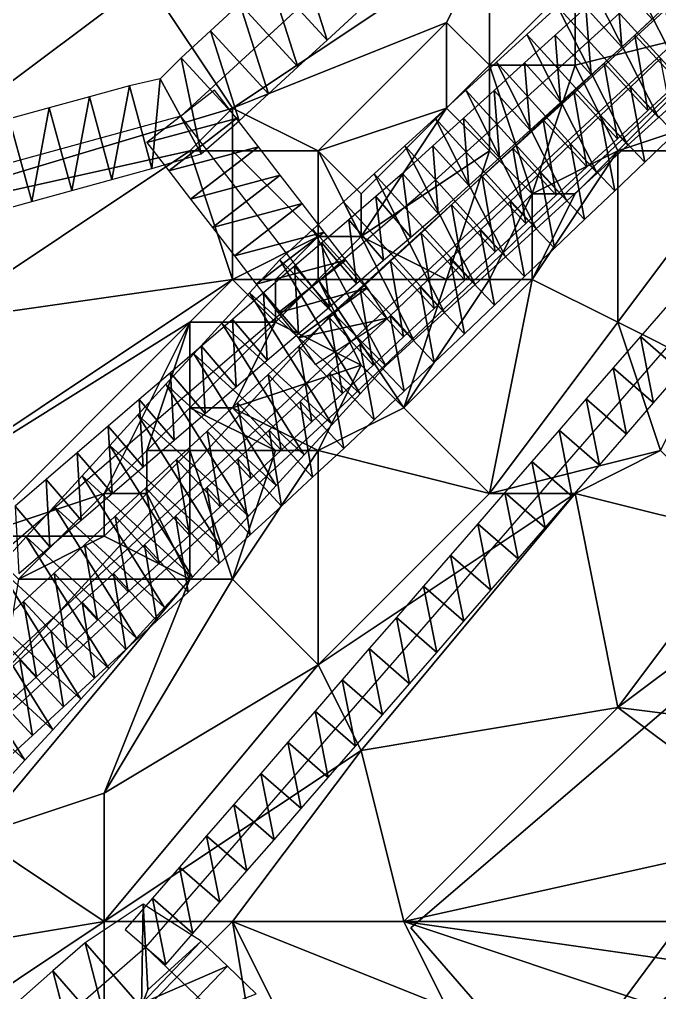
# Model space of a CAD drawing. Header units: metres. Extents: x -1103 to 901, y -902 to 905.
# Drawn here: x -507.96 to -478.05, y -71.31 to -25.86 of the extents above; entities that cross this region are included whole.
import ezdxf

# ---------------------------------------------------------------- set-up
doc = ezdxf.new("R2010")
doc.units = ezdxf.units.M
for name, color, linetype in [('OSM_BUILDING_FOOTPRINTS', 7, 'CONTINUOUS'), ('OSM_BUILDING_ROOFS', 1, 'CONTINUOUS'), ('OSM_BUILDING_WALLS', 8, 'CONTINUOUS'), ('OSM_PATH_AXES', 30, 'CONTINUOUS'), ('OSM_PATH_SURFACE', 30, 'CONTINUOUS'), ('OSM_ROAD_AXES', 2, 'CONTINUOUS'), ('OSM_ROAD_SURFACE', 9, 'CONTINUOUS'), ('OSM_TERRAIN', 3, 'CONTINUOUS'), ('OSM_WATER_SURFACE', 5, 'CONTINUOUS')]:
    doc.layers.add(name, color=color, linetype=linetype)

msp = doc.modelspace()

# ---------------------------------------------------------------- linework, layer by layer
at = {"layer": 'OSM_BUILDING_FOOTPRINTS'}
msp.add_polyline3d([(-489.668, -68.292, 6.195), (-455.523, -39.018, 6.195), (-448.814, -46.737, 6.195), (-482.958, -76.011, 6.195), (-489.668, -68.292, 6.195)], close=True, dxfattribs=at)
at = {"layer": 'OSM_BUILDING_ROOFS'}
for points in [[(-535.707, 2.64, 21.975), (-517.855, -27.794, 21.975), (-495.726, -8.894, 21.975)], [(-455.523, -39.018, 11.395), (-489.668, -68.292, 11.395), (-482.958, -76.011, 11.395)], [(-455.523, -39.018, 11.395), (-482.958, -76.011, 11.395), (-448.814, -46.737, 11.395)]]:
    msp.add_3dface(points, dxfattribs=at)
at = {"layer": 'OSM_BUILDING_WALLS'}
for points in [[(-517.855, -27.794, 13.575), (-495.726, -8.894, 13.575), (-495.726, -8.894, 21.975)], [(-517.855, -27.794, 13.575), (-495.726, -8.894, 21.975), (-517.855, -27.794, 21.975)], [(-455.523, -39.018, 6.195), (-489.668, -68.292, 6.195), (-489.668, -68.292, 11.395)], [(-455.523, -39.018, 6.195), (-489.668, -68.292, 11.395), (-455.523, -39.018, 11.395)], [(-482.958, -76.011, 6.195), (-448.814, -46.737, 6.195), (-448.814, -46.737, 11.395)], [(-482.958, -76.011, 6.195), (-448.814, -46.737, 11.395), (-482.958, -76.011, 11.395)], [(-489.668, -68.292, 6.195), (-482.958, -76.011, 6.195), (-482.958, -76.011, 11.395)], [(-489.668, -68.292, 6.195), (-482.958, -76.011, 11.395), (-489.668, -68.292, 11.395)]]:
    msp.add_3dface(points, dxfattribs=at)
at = {"layer": 'OSM_PATH_AXES'}
for points in [[(143.257, 186.653, 12.843), (122.354, 186.952, 13.89), (84.705, 186.211, 15.717), (44.536, 182.086, 15.402), (18.515, 175.528, 11.884), (-4.09, 169.722, 9.372), (-37.45, 160.588, 9.181), (-72.435, 150.867, 11.8), (-113.787, 139.675, 12.889), (-137.365, 132.929, 12.352), (-150.85, 129.069, 12.113), (-169.83, 122.589, 11.608), (-190.312, 116.042, 11.88), (-211.336, 108.455, 13.007), (-235.135, 97.739, 13.162), (-263.223, 83.904, 13.248), (-287.718, 73.188, 12.414), (-315.551, 58.8, 10.88), (-350.746, 39.148, 13.019), (-374.334, 32.003, 16.515), (-405.462, 18.047, 17.05), (-437.816, -4.37, 15.202), (-467.871, -29.828, 13.844), (-502.07, -69.187, 12.193)], [(-548.507, -72.528, 13.401), (-535.729, -72.074, 13.828), (-525.968, -64.333, 14.429), (-516.053, -57.012, 14.819), (-494.289, -38.333, 14.57), (-489.226, -33.987, 14.709), (-467.804, -14.567, 15.042), (-453.214, -0.566, 15.33), (-448.118, 4.189, 15.798), (-426.751, 23.709, 18.017), (-407.175, 38.263, 20.324), (-396.508, 48.05, 20.42), (-373.484, 68.111, 17.367), (-369.836, 66.994, 16.965), (-364.453, 59.153, 16.179), (-341.804, 70.058, 13.161)]]:
    msp.add_polyline3d(points, dxfattribs=at)
at = {"layer": 'OSM_PATH_SURFACE'}
for points in [[(-479.818, -27.145, 15.065), (-480.069, -23.998, 15.047), (-481.497, -25.293, 15.049)], [(-479.818, -27.145, 15.065), (-478.39, -25.85, 15.063), (-480.069, -23.998, 15.047)], [(-481.246, -28.439, 15.038), (-481.497, -25.293, 15.049), (-482.925, -26.587, 15.004)], [(-481.246, -28.439, 15.038), (-479.818, -27.145, 15.065), (-481.497, -25.293, 15.049)], [(-482.674, -29.734, 14.957), (-482.925, -26.587, 15.004), (-484.353, -27.882, 14.934)], [(-482.674, -29.734, 14.957), (-481.246, -28.439, 15.038), (-482.925, -26.587, 15.004)], [(-484.102, -31.029, 14.829), (-484.353, -27.882, 14.934), (-485.781, -29.176, 14.839)], [(-484.102, -31.029, 14.829), (-482.674, -29.734, 14.957), (-484.353, -27.882, 14.934)], [(-485.53, -32.323, 14.855), (-485.781, -29.176, 14.839), (-487.21, -30.471, 14.799)], [(-485.53, -32.323, 14.855), (-484.102, -31.029, 14.829), (-485.781, -29.176, 14.839)], [(-486.959, -33.618, 14.807), (-487.21, -30.471, 14.799), (-488.638, -31.766, 14.757)], [(-486.959, -33.618, 14.807), (-485.53, -32.323, 14.855), (-487.21, -30.471, 14.799)], [(-488.398, -34.923, 14.738), (-488.638, -31.766, 14.757), (-490.054, -33.05, 14.718)], [(-488.398, -34.923, 14.738), (-486.959, -33.618, 14.807), (-488.638, -31.766, 14.757)], [(-489.678, -36.022, 14.68), (-490.054, -33.05, 14.718), (-491.306, -34.125, 14.641)], [(-489.678, -36.022, 14.68), (-488.398, -34.923, 14.738), (-490.054, -33.05, 14.718)], [(-490.943, -37.108, 14.634), (-491.306, -34.125, 14.641), (-492.572, -35.211, 14.782)], [(-490.943, -37.108, 14.634), (-489.678, -36.022, 14.68), (-491.306, -34.125, 14.641)], [(-492.209, -38.195, 14.6), (-492.572, -35.211, 14.782), (-493.837, -36.298, 14.529)], [(-492.209, -38.195, 14.6), (-490.943, -37.108, 14.634), (-492.572, -35.211, 14.782)], [(-493.475, -39.281, 14.578), (-493.837, -36.298, 14.529), (-495.103, -37.384, 14.465)], [(-493.475, -39.281, 14.578), (-492.209, -38.195, 14.6), (-493.837, -36.298, 14.529)], [(-494.926, -40.527, 14.581), (-495.103, -37.384, 14.465), (-496.554, -38.629, 14.62)], [(-494.926, -40.527, 14.581), (-493.475, -39.281, 14.578), (-495.103, -37.384, 14.465)], [(-496.377, -41.772, 14.492), (-496.554, -38.629, 14.62), (-498.005, -39.875, 14.633)], [(-496.377, -41.772, 14.492), (-494.926, -40.527, 14.581), (-496.554, -38.629, 14.62)], [(-477.681, -39.213, 13.533), (-478.947, -40.67, 13.429), (-477.06, -42.31, 13.31)], [(-497.828, -43.017, 14.457), (-498.005, -39.875, 14.633), (-499.456, -41.12, 14.622)], [(-497.828, -43.017, 14.457), (-496.377, -41.772, 14.492), (-498.005, -39.875, 14.633)], [(-478.947, -40.67, 13.429), (-480.214, -42.128, 13.292), (-478.327, -43.768, 13.149)], [(-478.947, -40.67, 13.429), (-478.327, -43.768, 13.149), (-477.06, -42.31, 13.31)], [(-499.279, -44.262, 14.605), (-499.456, -41.12, 14.622), (-500.907, -42.365, 14.669)], [(-499.279, -44.262, 14.605), (-497.828, -43.017, 14.457), (-499.456, -41.12, 14.622)], [(-480.214, -42.128, 13.292), (-481.481, -43.586, 13.176), (-479.594, -45.226, 13.023)], [(-480.214, -42.128, 13.292), (-479.594, -45.226, 13.023), (-478.327, -43.768, 13.149)], [(-500.73, -45.508, 14.577), (-500.907, -42.365, 14.669), (-502.358, -43.61, 14.753)], [(-500.73, -45.508, 14.577), (-499.279, -44.262, 14.605), (-500.907, -42.365, 14.669)], [(-502.181, -46.753, 14.655), (-502.358, -43.61, 14.753), (-503.809, -44.856, 14.839)], [(-502.181, -46.753, 14.655), (-500.73, -45.508, 14.577), (-502.358, -43.61, 14.753)], [(-481.481, -43.586, 13.176), (-482.747, -45.044, 13.061), (-480.86, -46.683, 12.907)], [(-481.481, -43.586, 13.176), (-480.86, -46.683, 12.907), (-479.594, -45.226, 13.023)], [(-503.632, -47.998, 14.791), (-503.809, -44.856, 14.839), (-505.26, -46.101, 14.926)], [(-503.632, -47.998, 14.791), (-502.181, -46.753, 14.655), (-503.809, -44.856, 14.839)], [(-482.747, -45.044, 13.061), (-484.014, -46.501, 12.946), (-482.127, -48.141, 12.926)], [(-482.747, -45.044, 13.061), (-482.127, -48.141, 12.926), (-480.86, -46.683, 12.907)], [(-505.083, -49.243, 14.935), (-505.26, -46.101, 14.926), (-506.711, -47.346, 15.012)], [(-505.083, -49.243, 14.935), (-503.632, -47.998, 14.791), (-505.26, -46.101, 14.926)], [(-484.014, -46.501, 12.946), (-485.281, -47.959, 12.848), (-483.394, -49.599, 12.854)], [(-484.014, -46.501, 12.946), (-483.394, -49.599, 12.854), (-482.127, -48.141, 12.926)], [(-506.533, -50.489, 14.856), (-506.711, -47.346, 15.012), (-508.162, -48.592, 15.098)], [(-506.533, -50.489, 14.856), (-505.083, -49.243, 14.935), (-506.711, -47.346, 15.012)], [(-485.281, -47.959, 12.848), (-486.547, -49.417, 12.802), (-484.66, -51.057, 12.782)], [(-485.281, -47.959, 12.848), (-484.66, -51.057, 12.782), (-483.394, -49.599, 12.854)], [(-507.984, -51.734, 14.351), (-506.533, -50.489, 14.856), (-508.162, -48.592, 15.098)], [(-486.547, -49.417, 12.802), (-487.814, -50.875, 12.754), (-485.927, -52.514, 12.71)], [(-486.547, -49.417, 12.802), (-485.927, -52.514, 12.71), (-484.66, -51.057, 12.782)], [(-487.814, -50.875, 12.754), (-489.081, -52.332, 12.706), (-487.194, -53.972, 12.638)], [(-487.814, -50.875, 12.754), (-487.194, -53.972, 12.638), (-485.927, -52.514, 12.71)], [(-489.081, -52.332, 12.706), (-490.347, -53.79, 12.649), (-488.46, -55.43, 12.566)], [(-489.081, -52.332, 12.706), (-488.46, -55.43, 12.566), (-487.194, -53.972, 12.638)], [(-490.347, -53.79, 12.649), (-491.614, -55.248, 12.577), (-489.727, -56.888, 12.495)], [(-490.347, -53.79, 12.649), (-489.727, -56.888, 12.495), (-488.46, -55.43, 12.566)], [(-491.614, -55.248, 12.577), (-492.881, -56.706, 12.505), (-490.993, -58.345, 12.423)], [(-491.614, -55.248, 12.577), (-490.993, -58.345, 12.423), (-489.727, -56.888, 12.495)], [(-492.881, -56.706, 12.505), (-494.147, -58.163, 12.457), (-492.26, -59.803, 12.354)], [(-492.881, -56.706, 12.505), (-492.26, -59.803, 12.354), (-490.993, -58.345, 12.423)], [(-494.147, -58.163, 12.457), (-495.414, -59.621, 12.424), (-493.527, -61.261, 12.33)], [(-494.147, -58.163, 12.457), (-493.527, -61.261, 12.33), (-492.26, -59.803, 12.354)], [(-495.414, -59.621, 12.424), (-496.681, -61.079, 12.391), (-494.793, -62.719, 12.32)], [(-495.414, -59.621, 12.424), (-494.793, -62.719, 12.32), (-493.527, -61.261, 12.33)], [(-496.681, -61.079, 12.391), (-497.947, -62.537, 12.358), (-496.06, -64.176, 12.31)], [(-496.681, -61.079, 12.391), (-496.06, -64.176, 12.31), (-494.793, -62.719, 12.32)], [(-497.947, -62.537, 12.358), (-499.214, -63.994, 12.325), (-497.327, -65.634, 12.299)], [(-497.947, -62.537, 12.358), (-497.327, -65.634, 12.299), (-496.06, -64.176, 12.31)], [(-499.214, -63.994, 12.325), (-500.481, -65.452, 12.292), (-498.593, -67.092, 12.289)], [(-499.214, -63.994, 12.325), (-498.593, -67.092, 12.289), (-497.327, -65.634, 12.299)], [(-500.481, -65.452, 12.292), (-501.747, -66.91, 12.275), (-499.86, -68.55, 12.282)], [(-500.481, -65.452, 12.292), (-499.86, -68.55, 12.282), (-498.593, -67.092, 12.289)], [(-501.747, -66.91, 12.275), (-503.014, -68.368, 12.266), (-501.127, -70.007, 12.279)], [(-501.747, -66.91, 12.275), (-501.127, -70.007, 12.279), (-499.86, -68.55, 12.282)]]:
    msp.add_3dface(points, dxfattribs=at)
at = {"layer": 'OSM_ROAD_AXES'}
for points in [[(-695.409, -235.672, 11.147), (-620.454, -163.057, 12.954), (-614.419, -157.351, 13.238), (-570.89, -116.189, 10.758), (-535.419, -82.492, 12.654), (-529.87, -79.484, 12.674), (-493.316, -39.56, 14.48), (-451.887, -1.805, 15.322), (-428.862, 18.124, 17.338), (-402.908, 37.223, 20.81)], [(-548.728, -73.822, 13.299), (-543.334, -78.599, 13.019), (-529.87, -79.484, 12.674), (-512.737, -62.231, 13.919), (-493.825, -44.802, 14.011), (-465.726, -18.072, 15.007), (-446.603, -0.555, 15.633), (-429.713, 13.059, 17.176), (-414.227, 23.996, 18.467)], [(-417.997, 23.255, 18.52), (-448.416, -0.112, 15.565), (-451.08, -2.579, 15.323), (-492.454, -40.898, 14.363), (-515.335, -62.088, 13.903), (-523.293, -69.453, 13.515), (-529.87, -79.484, 12.674), (-535.419, -82.492, 12.654), (-540.515, -81.861, 12.862), (-546.34, -77.051, 12.996), (-553.105, -70.316, 14.11)], [(-461.681, 7.43, 15.481), (-472.193, -4.757, 15.634), (-483.976, -15.275, 15.769), (-500.424, -30.381, 15.708), (-515.39, -34.473, 15.973)], [(-492.454, -40.898, 14.363), (-493.316, -39.56, 14.48), (-494.289, -38.333, 14.57), (-500.424, -30.381, 15.708)], [(-529.87, -79.484, 12.674), (-525.183, -85.466, 12.285), (-520.143, -84.936, 12.026), (-502.07, -69.187, 12.193), (-498.4, -72.704, 11.908), (-496.09, -75.712, 11.571), (-493.68, -80.799, 11.168)]]:
    msp.add_polyline3d(points, dxfattribs=at)
at = {"layer": 'OSM_ROAD_SURFACE'}
for points in [[(-473.816, -26.524, 14.964), (-477.102, -20.048, 15.133), (-478.531, -21.35, 15.132)], [(-475.244, -27.826, 14.932), (-478.531, -21.35, 15.132), (-479.959, -22.652, 15.075)], [(-475.244, -27.826, 14.932), (-473.816, -26.524, 14.964), (-478.531, -21.35, 15.132)], [(-494.923, -22.614, 15.889), (-496.294, -23.873, 15.885), (-493.588, -26.819, 15.736)], [(-494.923, -22.614, 15.889), (-493.588, -26.819, 15.736), (-492.218, -25.56, 15.755)], [(-476.673, -29.128, 14.901), (-479.959, -22.652, 15.075), (-481.388, -23.954, 15.012)], [(-476.673, -29.128, 14.901), (-475.244, -27.826, 14.932), (-479.959, -22.652, 15.075)], [(-496.294, -23.873, 15.885), (-497.665, -25.132, 15.867), (-494.959, -28.078, 15.711)], [(-496.294, -23.873, 15.885), (-494.959, -28.078, 15.711), (-493.588, -26.819, 15.736)], [(-478.101, -30.43, 14.871), (-481.388, -23.954, 15.012), (-482.816, -25.256, 14.973)], [(-478.101, -30.43, 14.871), (-476.673, -29.128, 14.901), (-481.388, -23.954, 15.012)], [(-497.665, -25.132, 15.867), (-499.035, -26.391, 15.849), (-496.33, -29.337, 15.669)], [(-497.665, -25.132, 15.867), (-496.33, -29.337, 15.669), (-494.959, -28.078, 15.711)], [(-479.53, -31.732, 14.841), (-482.816, -25.256, 14.973), (-484.245, -26.558, 14.903)], [(-479.53, -31.732, 14.841), (-478.101, -30.43, 14.871), (-482.816, -25.256, 14.973)], [(-477.78, -25.263, 15.032), (-479.206, -26.584, 15.034), (-477.168, -28.785, 14.961)], [(-499.035, -26.391, 15.849), (-500.406, -27.65, 15.837), (-497.7, -30.595, 15.559)], [(-499.035, -26.391, 15.849), (-497.7, -30.595, 15.559), (-496.33, -29.337, 15.669)], [(-480.958, -33.034, 14.64), (-484.245, -26.558, 14.903), (-485.674, -27.86, 14.833)], [(-480.958, -33.034, 14.64), (-479.53, -31.732, 14.841), (-484.245, -26.558, 14.903)], [(-479.206, -26.584, 15.034), (-480.633, -27.906, 15.024), (-478.594, -30.107, 14.918)], [(-479.206, -26.584, 15.034), (-478.594, -30.107, 14.918), (-477.168, -28.785, 14.961)], [(-500.406, -27.65, 15.837), (-501.382, -28.626, 15.834), (-499.465, -32.137, 15.56)], [(-500.406, -27.65, 15.837), (-499.465, -32.137, 15.56), (-497.7, -30.595, 15.559)], [(-477.337, -31.188, 14.685), (-477.999, -27.678, 15.013), (-479.404, -29.014, 14.969)], [(-482.387, -34.336, 14.406), (-485.674, -27.86, 14.833), (-487.102, -29.162, 14.758)], [(-482.387, -34.336, 14.406), (-480.958, -33.034, 14.64), (-485.674, -27.86, 14.833)], [(-480.633, -27.906, 15.024), (-482.06, -29.227, 14.966), (-480.021, -31.428, 14.876)], [(-480.633, -27.906, 15.024), (-480.021, -31.428, 14.876), (-478.594, -30.107, 14.918)], [(-501.382, -28.626, 15.834), (-502.822, -28.964, 15.861), (-501.767, -32.822, 15.728)], [(-501.382, -28.626, 15.834), (-501.767, -32.822, 15.728), (-499.465, -32.137, 15.56)], [(-502.822, -28.964, 15.861), (-504.693, -29.475, 15.894), (-503.638, -33.334, 15.765)], [(-502.822, -28.964, 15.861), (-503.638, -33.334, 15.765), (-501.767, -32.822, 15.728)], [(-478.741, -32.524, 14.579), (-479.404, -29.014, 14.969), (-480.809, -30.351, 14.926)], [(-478.741, -32.524, 14.579), (-477.337, -31.188, 14.685), (-479.404, -29.014, 14.969)], [(-504.693, -29.475, 15.894), (-506.564, -29.987, 15.927), (-505.509, -33.845, 15.801)], [(-504.693, -29.475, 15.894), (-505.509, -33.845, 15.801), (-503.638, -33.334, 15.765)], [(-497.818, -30.485, 15.588), (-498.84, -29.16, 15.753), (-502.007, -31.603, 15.761)], [(-483.816, -35.638, 14.473), (-487.102, -29.162, 14.758), (-488.531, -30.464, 14.697)], [(-483.816, -35.638, 14.473), (-482.387, -34.336, 14.406), (-487.102, -29.162, 14.758)], [(-482.06, -29.227, 14.966), (-483.486, -30.548, 14.851), (-481.448, -32.749, 14.783)], [(-482.06, -29.227, 14.966), (-481.448, -32.749, 14.783), (-480.021, -31.428, 14.876)], [(-506.564, -29.987, 15.927), (-508.434, -30.498, 15.96), (-507.38, -34.357, 15.838)], [(-506.564, -29.987, 15.927), (-507.38, -34.357, 15.838), (-505.509, -33.845, 15.801)], [(-480.146, -33.861, 14.54), (-480.809, -30.351, 14.926), (-482.214, -31.687, 14.835)], [(-480.146, -33.861, 14.54), (-478.741, -32.524, 14.579), (-480.809, -30.351, 14.926)], [(-508.434, -30.498, 15.96), (-509.25, -34.868, 15.875), (-507.38, -34.357, 15.838)], [(-497.818, -30.485, 15.588), (-502.007, -31.603, 15.761), (-500.985, -32.928, 15.684)], [(-496.795, -31.81, 15.255), (-497.818, -30.485, 15.588), (-500.985, -32.928, 15.684)], [(-485.244, -36.94, 14.323), (-488.531, -30.464, 14.697), (-489.959, -31.766, 14.65)], [(-485.244, -36.94, 14.323), (-483.816, -35.638, 14.473), (-488.531, -30.464, 14.697)], [(-483.486, -30.548, 14.851), (-484.913, -31.87, 14.754), (-482.875, -34.071, 14.51)], [(-483.486, -30.548, 14.851), (-482.875, -34.071, 14.51), (-481.448, -32.749, 14.783)], [(-496.795, -31.81, 15.255), (-500.985, -32.928, 15.684), (-499.962, -34.254, 15.452)], [(-495.773, -33.135, 14.993), (-496.795, -31.81, 15.255), (-499.962, -34.254, 15.452)], [(-486.673, -38.241, 14.258), (-489.959, -31.766, 14.65), (-491.388, -33.068, 14.603)], [(-486.673, -38.241, 14.258), (-485.244, -36.94, 14.323), (-489.959, -31.766, 14.65)], [(-481.551, -35.197, 14.458), (-482.214, -31.687, 14.835), (-483.619, -33.024, 14.744)], [(-481.551, -35.197, 14.458), (-480.146, -33.861, 14.54), (-482.214, -31.687, 14.835)], [(-484.913, -31.87, 14.754), (-486.34, -33.191, 14.798), (-484.301, -35.392, 14.522)], [(-484.913, -31.87, 14.754), (-484.301, -35.392, 14.522), (-482.875, -34.071, 14.51)], [(-495.773, -33.135, 14.993), (-499.962, -34.254, 15.452), (-498.94, -35.579, 15.22)], [(-494.75, -34.461, 14.743), (-495.773, -33.135, 14.993), (-498.94, -35.579, 15.22)], [(-488.101, -39.543, 14.297), (-491.388, -33.068, 14.603), (-492.816, -34.37, 14.877)], [(-488.101, -39.543, 14.297), (-486.673, -38.241, 14.258), (-491.388, -33.068, 14.603)], [(-482.956, -36.534, 14.377), (-483.619, -33.024, 14.744), (-485.024, -34.36, 14.687)], [(-482.956, -36.534, 14.377), (-481.551, -35.197, 14.458), (-483.619, -33.024, 14.744)], [(-486.34, -33.191, 14.798), (-487.766, -34.512, 14.728), (-485.728, -36.713, 14.406)], [(-486.34, -33.191, 14.798), (-485.728, -36.713, 14.406), (-484.301, -35.392, 14.522)], [(-494.75, -34.461, 14.743), (-498.94, -35.579, 15.22), (-497.917, -36.904, 14.931)], [(-493.728, -35.786, 14.525), (-494.75, -34.461, 14.743), (-497.917, -36.904, 14.931)], [(-489.53, -40.845, 14.251), (-492.816, -34.37, 14.877), (-494.245, -35.671, 14.519)], [(-489.53, -40.845, 14.251), (-488.101, -39.543, 14.297), (-492.816, -34.37, 14.877)], [(-487.766, -34.512, 14.728), (-489.193, -35.834, 14.657), (-487.155, -38.035, 14.367)], [(-487.766, -34.512, 14.728), (-487.155, -38.035, 14.367), (-485.728, -36.713, 14.406)], [(-484.361, -37.87, 14.238), (-485.024, -34.36, 14.687), (-486.429, -35.697, 14.63)], [(-484.361, -37.87, 14.238), (-482.956, -36.534, 14.377), (-485.024, -34.36, 14.687)], [(-493.728, -35.786, 14.525), (-497.917, -36.904, 14.931), (-496.895, -38.229, 14.628)], [(-492.713, -37.101, 14.637), (-493.728, -35.786, 14.525), (-496.895, -38.229, 14.628)], [(-490.844, -42.038, 14.155), (-494.245, -35.671, 14.519), (-495.788, -37.083, 14.591)], [(-490.844, -42.038, 14.155), (-489.53, -40.845, 14.251), (-494.245, -35.671, 14.519)], [(-489.193, -35.834, 14.657), (-490.62, -37.155, 14.596), (-488.581, -39.356, 14.384)], [(-489.193, -35.834, 14.657), (-488.581, -39.356, 14.384), (-487.155, -38.035, 14.367)], [(-485.766, -39.207, 14.16), (-486.429, -35.697, 14.63), (-487.834, -37.033, 14.57)], [(-485.766, -39.207, 14.16), (-484.361, -37.87, 14.238), (-486.429, -35.697, 14.63)], [(-492.04, -43.35, 14.175), (-495.788, -37.083, 14.591), (-497.203, -38.623, 14.753)], [(-492.713, -37.101, 14.637), (-496.895, -38.229, 14.628), (-495.865, -39.564, 14.58)], [(-491.689, -38.397, 14.539), (-492.713, -37.101, 14.637), (-495.865, -39.564, 14.58)], [(-492.04, -43.35, 14.175), (-490.844, -42.038, 14.155), (-495.788, -37.083, 14.591)], [(-490.62, -37.155, 14.596), (-492.046, -38.477, 14.538), (-490.008, -40.678, 14.277)], [(-490.62, -37.155, 14.596), (-490.008, -40.678, 14.277), (-488.581, -39.356, 14.384)], [(-487.171, -40.543, 14.093), (-487.834, -37.033, 14.57), (-489.239, -38.37, 14.497)], [(-487.171, -40.543, 14.093), (-485.766, -39.207, 14.16), (-487.834, -37.033, 14.57)], [(-493.346, -44.776, 14.049), (-497.203, -38.623, 14.753), (-498.508, -40.048, 14.578)], [(-493.346, -44.776, 14.049), (-492.04, -43.35, 14.175), (-497.203, -38.623, 14.753)], [(-491.689, -38.397, 14.539), (-495.865, -39.564, 14.58), (-494.943, -40.724, 14.534)], [(-490.773, -39.815, 14.379), (-491.689, -38.397, 14.539), (-494.943, -40.724, 14.534)], [(-492.046, -38.477, 14.538), (-493.473, -39.798, 14.526), (-491.435, -41.999, 14.199)], [(-492.046, -38.477, 14.538), (-491.435, -41.999, 14.199), (-490.008, -40.678, 14.277)], [(-488.576, -41.88, 14.027), (-489.239, -38.37, 14.497), (-490.644, -39.706, 14.387)], [(-488.576, -41.88, 14.027), (-487.171, -40.543, 14.093), (-489.239, -38.37, 14.497)], [(-490.773, -39.815, 14.379), (-494.943, -40.724, 14.534), (-494.135, -41.982, 14.41)], [(-493.473, -39.798, 14.526), (-494.903, -41.122, 14.498), (-492.865, -43.323, 14.227)], [(-493.473, -39.798, 14.526), (-492.865, -43.323, 14.227), (-491.435, -41.999, 14.199)], [(-489.981, -43.216, 14.019), (-490.644, -39.706, 14.387), (-492.049, -41.042, 14.301)], [(-489.981, -43.216, 14.019), (-488.576, -41.88, 14.027), (-490.644, -39.706, 14.387)], [(-494.651, -46.201, 14.007), (-498.508, -40.048, 14.578), (-499.814, -41.474, 14.595)], [(-494.651, -46.201, 14.007), (-493.346, -44.776, 14.049), (-498.508, -40.048, 14.578)], [(-494.903, -41.122, 14.498), (-496.333, -42.447, 14.401), (-494.295, -44.648, 14.095)], [(-494.903, -41.122, 14.498), (-494.295, -44.648, 14.095), (-492.865, -43.323, 14.227)], [(-491.386, -44.553, 13.951), (-492.049, -41.042, 14.301), (-493.453, -42.379, 14.364)], [(-491.386, -44.553, 13.951), (-489.981, -43.216, 14.019), (-492.049, -41.042, 14.301)], [(-495.957, -47.627, 14.047), (-499.814, -41.474, 14.595), (-501.12, -42.9, 14.659)], [(-495.957, -47.627, 14.047), (-494.651, -46.201, 14.007), (-499.814, -41.474, 14.595)], [(-496.333, -42.447, 14.401), (-497.763, -43.771, 14.305), (-495.725, -45.972, 14.242)], [(-496.333, -42.447, 14.401), (-495.725, -45.972, 14.242), (-494.295, -44.648, 14.095)], [(-492.799, -45.897, 13.822), (-493.453, -42.379, 14.364), (-494.85, -43.707, 14.235)], [(-492.799, -45.897, 13.822), (-491.386, -44.553, 13.951), (-493.453, -42.379, 14.364)], [(-497.262, -49.053, 14.038), (-501.12, -42.9, 14.659), (-502.425, -44.326, 14.739)], [(-497.262, -49.053, 14.038), (-495.957, -47.627, 14.047), (-501.12, -42.9, 14.659)], [(-497.763, -43.771, 14.305), (-499.193, -45.095, 14.454), (-497.155, -47.296, 14.186)], [(-497.763, -43.771, 14.305), (-497.155, -47.296, 14.186), (-495.725, -45.972, 14.242)], [(-494.263, -47.246, 13.782), (-494.85, -43.707, 14.235), (-496.296, -45.04, 14.165)], [(-494.263, -47.246, 13.782), (-492.799, -45.897, 13.822), (-494.85, -43.707, 14.235)], [(-498.568, -50.479, 13.925), (-502.425, -44.326, 14.739), (-503.731, -45.752, 14.822)], [(-498.568, -50.479, 13.925), (-497.262, -49.053, 14.038), (-502.425, -44.326, 14.739)], [(-499.193, -45.095, 14.454), (-500.623, -46.42, 14.321), (-498.585, -48.621, 14.066)], [(-499.193, -45.095, 14.454), (-498.585, -48.621, 14.066), (-497.155, -47.296, 14.186)], [(-495.718, -48.587, 13.855), (-496.296, -45.04, 14.165), (-497.751, -46.381, 14.259)], [(-495.718, -48.587, 13.855), (-494.263, -47.246, 13.782), (-496.296, -45.04, 14.165)], [(-499.873, -51.905, 14.234), (-503.731, -45.752, 14.822), (-505.036, -47.178, 14.905)], [(-499.873, -51.905, 14.234), (-498.568, -50.479, 13.925), (-503.731, -45.752, 14.822)], [(-500.623, -46.42, 14.321), (-502.053, -47.744, 14.334), (-500.015, -49.945, 14.268)], [(-500.623, -46.42, 14.321), (-500.015, -49.945, 14.268), (-498.585, -48.621, 14.066)], [(-497.172, -49.927, 13.937), (-497.751, -46.381, 14.259), (-499.205, -47.721, 14.137)], [(-497.172, -49.927, 13.937), (-495.718, -48.587, 13.855), (-497.751, -46.381, 14.259)], [(-501.179, -53.331, 14.228), (-505.036, -47.178, 14.905), (-506.342, -48.603, 14.989)], [(-501.179, -53.331, 14.228), (-499.873, -51.905, 14.234), (-505.036, -47.178, 14.905)], [(-498.627, -51.268, 13.938), (-499.205, -47.721, 14.137), (-500.66, -49.062, 14.264)], [(-498.627, -51.268, 13.938), (-497.172, -49.927, 13.937), (-499.205, -47.721, 14.137)], [(-502.053, -47.744, 14.334), (-503.483, -49.068, 14.374), (-501.445, -51.269, 14.255)], [(-502.053, -47.744, 14.334), (-501.445, -51.269, 14.255), (-500.015, -49.945, 14.268)], [(-502.484, -54.756, 14.189), (-506.342, -48.603, 14.989), (-507.647, -50.029, 15.074)], [(-502.484, -54.756, 14.189), (-501.179, -53.331, 14.228), (-506.342, -48.603, 14.989)], [(-503.483, -49.068, 14.374), (-504.914, -50.392, 14.282), (-502.875, -52.594, 14.23)], [(-503.483, -49.068, 14.374), (-502.875, -52.594, 14.23), (-501.445, -51.269, 14.255)], [(-500.082, -52.609, 14.157), (-500.66, -49.062, 14.264), (-502.115, -50.403, 14.251)], [(-500.082, -52.609, 14.157), (-498.627, -51.268, 13.938), (-500.66, -49.062, 14.264)], [(-503.79, -56.182, 14.149), (-507.647, -50.029, 15.074), (-508.953, -51.455, 14.668)], [(-503.79, -56.182, 14.149), (-502.484, -54.756, 14.189), (-507.647, -50.029, 15.074)], [(-504.914, -50.392, 14.282), (-506.344, -51.717, 14.216), (-504.305, -53.918, 14.192)], [(-504.914, -50.392, 14.282), (-504.305, -53.918, 14.192), (-502.875, -52.594, 14.23)], [(-501.537, -53.95, 14.194), (-502.115, -50.403, 14.251), (-503.57, -51.743, 14.237)], [(-501.537, -53.95, 14.194), (-500.082, -52.609, 14.157), (-502.115, -50.403, 14.251)], [(-505.095, -57.608, 14.11), (-508.953, -51.455, 14.668), (-510.258, -52.881, 14.743)], [(-505.095, -57.608, 14.11), (-503.79, -56.182, 14.149), (-508.953, -51.455, 14.668)], [(-506.344, -51.717, 14.216), (-507.774, -53.041, 14.183), (-505.735, -55.242, 14.153)], [(-506.344, -51.717, 14.216), (-505.735, -55.242, 14.153), (-504.305, -53.918, 14.192)], [(-502.992, -55.29, 14.174), (-503.57, -51.743, 14.237), (-505.025, -53.084, 14.203)], [(-502.992, -55.29, 14.174), (-501.537, -53.95, 14.194), (-503.57, -51.743, 14.237)], [(-506.401, -59.034, 14.07), (-510.258, -52.881, 14.743), (-511.564, -54.307, 14.787)], [(-506.401, -59.034, 14.07), (-505.095, -57.608, 14.11), (-510.258, -52.881, 14.743)], [(-507.774, -53.041, 14.183), (-509.204, -54.365, 14.161), (-507.165, -56.567, 14.115)], [(-507.774, -53.041, 14.183), (-507.165, -56.567, 14.115), (-505.735, -55.242, 14.153)], [(-504.447, -56.631, 14.135), (-505.025, -53.084, 14.203), (-506.48, -54.425, 14.164)], [(-504.447, -56.631, 14.135), (-502.992, -55.29, 14.174), (-505.025, -53.084, 14.203)], [(-507.706, -60.46, 14.031), (-511.564, -54.307, 14.787), (-512.869, -55.733, 14.536)], [(-507.706, -60.46, 14.031), (-506.401, -59.034, 14.07), (-511.564, -54.307, 14.787)], [(-509.204, -54.365, 14.161), (-508.595, -57.891, 14.077), (-507.165, -56.567, 14.115)], [(-505.901, -57.972, 14.096), (-506.48, -54.425, 14.164), (-507.934, -55.766, 14.126)], [(-505.901, -57.972, 14.096), (-504.447, -56.631, 14.135), (-506.48, -54.425, 14.164)], [(-509.012, -61.886, 13.991), (-507.706, -60.46, 14.031), (-512.869, -55.733, 14.536)], [(-507.356, -59.312, 14.057), (-507.934, -55.766, 14.126), (-509.389, -57.106, 14.098)], [(-507.356, -59.312, 14.057), (-505.901, -57.972, 14.096), (-507.934, -55.766, 14.126)], [(-508.811, -60.653, 14.018), (-507.356, -59.312, 14.057), (-509.389, -57.106, 14.098)], [(-502.262, -72.008, 12.248), (-502.173, -67.19, 12.242), (-504.89, -68.992, 12.263)], [(-502.262, -72.008, 12.248), (-501.968, -71.185, 12.248), (-502.173, -67.19, 12.242)], [(-501.968, -71.185, 12.248), (-499.463, -68.916, 12.254), (-502.173, -67.19, 12.242)], [(-503.769, -73.32, 12.244), (-504.89, -68.992, 12.263), (-506.396, -70.304, 12.316)], [(-503.769, -73.32, 12.244), (-502.262, -72.008, 12.248), (-504.89, -68.992, 12.263)], [(-501.968, -71.185, 12.248), (-502.231, -71.804, 12.248), (-499.463, -68.916, 12.254)], [(-502.231, -71.804, 12.248), (-498.24, -70.088, 12.13), (-499.463, -68.916, 12.254)], [(-505.275, -74.632, 12.236), (-506.396, -70.304, 12.316), (-507.902, -71.617, 12.369)], [(-505.275, -74.632, 12.236), (-503.769, -73.32, 12.244), (-506.396, -70.304, 12.316)], [(-502.231, -71.804, 12.248), (-501.008, -72.976, 12.114), (-498.24, -70.088, 12.13)], [(-501.008, -72.976, 12.114), (-496.906, -71.376, 11.974), (-498.24, -70.088, 12.13)]]:
    msp.add_3dface(points, dxfattribs=at)
at = {"layer": 'OSM_TERRAIN'}
for points in [[(-546, -30, 15.788), (-500, -6, 16), (-548, -8, 15.931)], [(-518, -36, 15.995), (-500, -6, 16), (-546, -30, 15.788)], [(-518, -36, 15.995), (-502, -24, 15.934), (-500, -6, 16)], [(-498, -30, 15.657), (-486, -22, 15.714), (-502, -24, 15.934)], [(-498, -30, 15.657), (-488, -26, 15.435), (-486, -22, 15.714)], [(-488, -26, 15.435), (-486, -28, 14.766), (-486, -22, 15.714)], [(-486, -28, 14.766), (-482, -24, 14.96), (-486, -22, 15.714)], [(-482, -24, 14.96), (-474, -26, 14.999), (-478, -22, 14.966)], [(-518, -36, 15.995), (-498, -30, 15.657), (-502, -24, 15.934)], [(-482, -28, 14.982), (-482, -24, 14.96), (-486, -28, 14.766)], [(-482, -28, 14.982), (-474, -26, 14.999), (-482, -24, 14.96)], [(-494, -32, 15.126), (-488, -26, 15.435), (-498, -30, 15.657)], [(-494, -32, 15.126), (-488, -30, 14.66), (-488, -26, 15.435)], [(-488, -30, 14.66), (-486, -28, 14.766), (-488, -26, 15.435)], [(-482, -28, 14.982), (-480, -32, 14.802), (-474, -26, 14.999)], [(-474, -30, 14.472), (-474, -26, 14.999), (-480, -32, 14.802)], [(-486, -32, 14.82), (-486, -28, 14.766), (-488, -30, 14.66)], [(-486, -32, 14.82), (-484, -34, 14.637), (-486, -28, 14.766)], [(-486, -28, 14.766), (-484, -34, 14.637), (-482, -28, 14.982)], [(-484, -34, 14.637), (-480, -32, 14.802), (-482, -28, 14.982)], [(-500, -32, 15.643), (-498, -30, 15.657), (-518, -36, 15.995)], [(-500, -32, 15.643), (-498, -32, 15.173), (-498, -30, 15.657)], [(-498, -32, 15.173), (-494, -32, 15.126), (-498, -30, 15.657)], [(-492, -34, 14.461), (-488, -30, 14.66), (-494, -32, 15.126)], [(-492, -36, 14.621), (-488, -30, 14.66), (-492, -34, 14.461)], [(-492, -36, 14.621), (-486, -32, 14.82), (-488, -30, 14.66)], [(-480, -32, 14.802), (-474, -32, 13.939), (-474, -30, 14.472)], [(-512, -40, 15.881), (-500, -32, 15.643), (-518, -36, 15.995)], [(-512, -40, 15.881), (-498, -38, 14.829), (-500, -32, 15.643)], [(-498, -38, 14.829), (-498, -32, 15.173), (-500, -32, 15.643)], [(-498, -38, 14.829), (-494, -36, 14.407), (-498, -32, 15.173)], [(-498, -32, 15.173), (-494, -36, 14.407), (-494, -32, 15.126)], [(-494, -36, 14.407), (-492, -36, 14.621), (-494, -32, 15.126)], [(-492, -36, 14.621), (-492, -34, 14.461), (-494, -32, 15.126)], [(-492, -36, 14.621), (-488, -38, 14.461), (-486, -32, 14.82)], [(-488, -38, 14.461), (-484, -34, 14.637), (-486, -32, 14.82)], [(-480, -40, 13.392), (-480, -32, 14.802), (-484, -38, 14.182)], [(-484, -38, 14.182), (-480, -32, 14.802), (-482, -34, 14.336)], [(-482, -34, 14.336), (-480, -32, 14.802), (-484, -34, 14.637)], [(-480, -40, 13.392), (-476, -42, 13.279), (-474, -32, 13.939)], [(-480, -40, 13.392), (-474, -32, 13.939), (-480, -32, 14.802)], [(-486, -38, 14.133), (-484, -34, 14.637), (-488, -38, 14.461)], [(-486, -38, 14.133), (-484, -38, 14.182), (-484, -34, 14.637)], [(-484, -38, 14.182), (-482, -34, 14.336), (-484, -34, 14.637)], [(-498, -38, 14.829), (-496, -38, 14.325), (-494, -36, 14.407)], [(-496, -38, 14.325), (-494, -38, 14.573), (-494, -36, 14.407)], [(-494, -38, 14.573), (-492, -36, 14.621), (-494, -36, 14.407)], [(-494, -38, 14.573), (-488, -38, 14.461), (-492, -36, 14.621)], [(-516, -50, 15.59), (-498, -38, 14.829), (-512, -40, 15.881)], [(-516, -50, 15.59), (-500, -40, 14.504), (-498, -38, 14.829)], [(-500, -40, 14.504), (-496, -40, 14.565), (-498, -38, 14.829)], [(-496, -40, 14.565), (-496, -38, 14.325), (-498, -38, 14.829)], [(-492, -42, 14.325), (-494, -38, 14.573), (-496, -40, 14.565)], [(-496, -40, 14.565), (-494, -38, 14.573), (-496, -38, 14.325)], [(-492, -42, 14.325), (-490, -44, 13.89), (-494, -38, 14.573)], [(-490, -44, 13.89), (-488, -38, 14.461), (-494, -38, 14.573)], [(-490, -44, 13.89), (-486, -38, 14.133), (-488, -38, 14.461)], [(-490, -44, 13.89), (-486, -48, 12.752), (-484, -38, 14.182)], [(-490, -44, 13.89), (-484, -38, 14.182), (-486, -38, 14.133)], [(-486, -48, 12.752), (-480, -40, 13.392), (-484, -38, 14.182)], [(-510, -50, 15.125), (-500, -40, 14.504), (-516, -50, 15.59)], [(-510, -50, 15.125), (-504, -48, 14.825), (-500, -40, 14.504)], [(-504, -48, 14.825), (-502, -46, 14.709), (-500, -40, 14.504)], [(-502, -46, 14.709), (-500, -44, 14.608), (-500, -40, 14.504)], [(-500, -44, 14.608), (-498, -44, 14.238), (-496, -40, 14.565)], [(-500, -44, 14.608), (-496, -40, 14.565), (-500, -40, 14.504)], [(-498, -44, 14.238), (-492, -42, 14.325), (-496, -40, 14.565)], [(-486, -48, 12.752), (-478, -46, 12.865), (-480, -40, 13.392)], [(-478, -46, 12.865), (-476, -42, 13.279), (-480, -40, 13.392)], [(-494, -46, 13.859), (-492, -42, 14.325), (-498, -44, 14.238)], [(-494, -46, 13.859), (-490, -44, 13.89), (-492, -42, 14.325)], [(-502, -46, 14.709), (-500, -46, 14.226), (-500, -44, 14.608)], [(-500, -46, 14.226), (-496, -46, 14.252), (-500, -44, 14.608)], [(-496, -46, 14.252), (-498, -44, 14.238), (-500, -44, 14.608)], [(-496, -46, 14.252), (-494, -46, 13.859), (-498, -44, 14.238)], [(-494, -46, 13.859), (-486, -48, 12.752), (-490, -44, 13.89)], [(-504, -48, 14.825), (-502, -48, 14.203), (-502, -46, 14.709)], [(-500, -52, 14.214), (-500, -46, 14.226), (-502, -48, 14.203)], [(-502, -48, 14.203), (-500, -46, 14.226), (-502, -46, 14.709)], [(-500, -52, 14.214), (-498, -52, 13.736), (-500, -46, 14.226)], [(-498, -52, 13.736), (-496, -46, 14.252), (-500, -46, 14.226)], [(-498, -52, 13.736), (-494, -56, 12.461), (-494, -46, 13.859)], [(-498, -52, 13.736), (-494, -46, 13.859), (-496, -46, 14.252)], [(-494, -56, 12.461), (-486, -48, 12.752), (-494, -46, 13.859)], [(-482, -48, 12.853), (-478, -46, 12.865), (-486, -48, 12.752)], [(-482, -48, 12.853), (-474, -50, 11.683), (-478, -46, 12.865)], [(-506, -50, 14.976), (-504, -48, 14.825), (-510, -50, 15.125)], [(-506, -50, 14.976), (-504, -50, 14.188), (-504, -48, 14.825)], [(-504, -50, 14.188), (-500, -52, 14.214), (-502, -48, 14.203)], [(-504, -50, 14.188), (-502, -48, 14.203), (-504, -48, 14.825)], [(-492, -60, 12.261), (-482, -48, 12.853), (-494, -56, 12.461)], [(-494, -56, 12.461), (-482, -48, 12.853), (-486, -48, 12.752)], [(-492, -60, 12.261), (-480, -58, 10.856), (-482, -48, 12.853)], [(-480, -58, 10.856), (-474, -50, 11.683), (-482, -48, 12.853)], [(-508, -52, 14.152), (-506, -50, 14.976), (-510, -50, 15.125)], [(-508, -52, 14.152), (-500, -52, 14.214), (-504, -50, 14.188)], [(-508, -52, 14.152), (-504, -50, 14.188), (-506, -50, 14.976)], [(-480, -58, 10.856), (-472, -52, 10.828), (-474, -50, 11.683)], [(-504, -62, 13.088), (-500, -52, 14.214), (-510, -64, 13.89)], [(-510, -64, 13.89), (-500, -52, 14.214), (-508, -52, 14.152)], [(-504, -62, 13.088), (-498, -52, 13.736), (-500, -52, 14.214)], [(-504, -62, 13.088), (-494, -56, 12.461), (-498, -52, 13.736)], [(-480, -58, 10.856), (-464, -60, 10.637), (-472, -52, 10.828)], [(-492, -60, 12.261), (-494, -56, 12.461), (-504, -68, 12.181)], [(-504, -68, 12.181), (-494, -56, 12.461), (-504, -62, 13.088)], [(-492, -60, 12.261), (-490, -68, 10.766), (-480, -58, 10.856)], [(-490, -68, 10.766), (-472, -64, 10.709), (-480, -58, 10.856)], [(-472, -64, 10.709), (-464, -60, 10.637), (-480, -58, 10.856)], [(-498, -68, 12.209), (-492, -60, 12.261), (-504, -68, 12.181)], [(-498, -68, 12.209), (-490, -68, 10.766), (-492, -60, 12.261)], [(-504, -68, 12.181), (-504, -62, 13.088), (-510, -64, 13.89)], [(-516, -70, 13.669), (-504, -68, 12.181), (-510, -64, 13.89)], [(-476, -68, 10.709), (-472, -64, 10.709), (-490, -68, 10.766)], [(-516, -70, 13.669), (-510, -72, 12.39), (-504, -68, 12.181)], [(-504, -74, 12.194), (-504, -68, 12.181), (-510, -72, 12.39)], [(-496, -80, 11.238), (-498, -68, 12.209), (-504, -74, 12.194)], [(-504, -74, 12.194), (-498, -68, 12.209), (-504, -68, 12.181)], [(-492, -80, 11.148), (-498, -68, 12.209), (-496, -80, 11.238)], [(-492, -80, 11.148), (-488, -72, 10.708), (-498, -68, 12.209)], [(-498, -68, 12.209), (-488, -72, 10.708), (-490, -68, 10.766)], [(-488, -72, 10.708), (-478, -72, 10.648), (-490, -68, 10.766)], [(-478, -72, 10.648), (-476, -70, 10.709), (-490, -68, 10.766)], [(-476, -70, 10.709), (-476, -68, 10.709), (-490, -68, 10.766)]]:
    msp.add_3dface(points, dxfattribs=at)
at = {"layer": 'OSM_WATER_SURFACE'}
for points in [[(476.481, -23.237, 1), (-600.103, -286.664, 1), (-645.411, -361.213, 1)], [(476.481, -23.237, 1), (-645.411, -361.213, 1), (-630.034, -494.949, 1)], [(476.481, -23.237, 1), (-630.034, -494.949, 1), (-626.574, -520.152, 1)], [(476.481, -23.237, 1), (-626.574, -520.152, 1), (-605.846, -699.142, 1)], [(476.481, -23.237, 1), (-605.846, -699.142, 1), (-601.502, -736.599, 1)], [(476.481, -23.237, 1), (-601.502, -736.599, 1), (-581.526, -893.835, 1)], [(476.481, -23.237, 1), (-595.505, -279.099, 1), (-600.103, -286.664, 1)], [(476.481, -23.237, 1), (-541.973, -191.014, 1), (-595.505, -279.099, 1)], [(476.481, -23.237, 1), (-581.526, -893.835, 1), (-573.741, -900, 1)], [(476.481, -23.237, 1), (-573.741, -900, 1), (232.335, -618.32, 1)], [(476.481, -23.237, 1), (-507.044, -159.595, 1), (-541.973, -191.014, 1)], [(476.481, -23.237, 1), (-497.283, -150.814, 1), (-507.044, -159.595, 1)], [(476.481, -23.237, 1), (-491.204, -145.34, 1), (-497.283, -150.814, 1)], [(476.481, -23.237, 1), (-462.984, -124.493, 1), (-491.204, -145.34, 1)]]:
    msp.add_3dface(points, dxfattribs=at)

doc.saveas('drawing.dxf')
